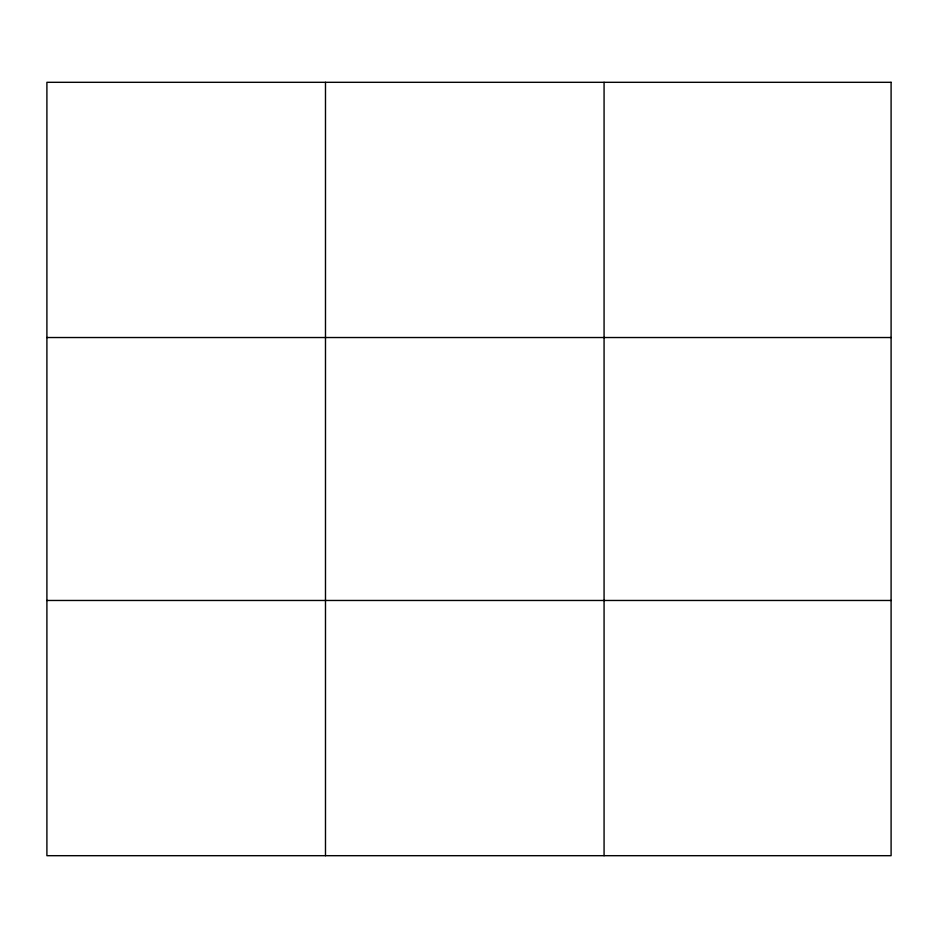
<?xml version="1.0" encoding="UTF-8"?>
<svg xmlns="http://www.w3.org/2000/svg" width="938" height="938" viewBox="0 0 938 938"><rect width="100%" height="100%" fill="white"/><g stroke="black" fill="none" stroke-linecap="round" stroke-linejoin="round"><path stroke-width="1.41" d="M325.486 82.31L325.486 855.691M604.072 82.31L604.072 855.691M46.9 337.528L891.1 337.528M46.9 600.472L891.1 600.472M891.1 82.31L891.1 855.691L46.9 855.691L46.9 82.31L891.1 82.31"/></g></svg>
